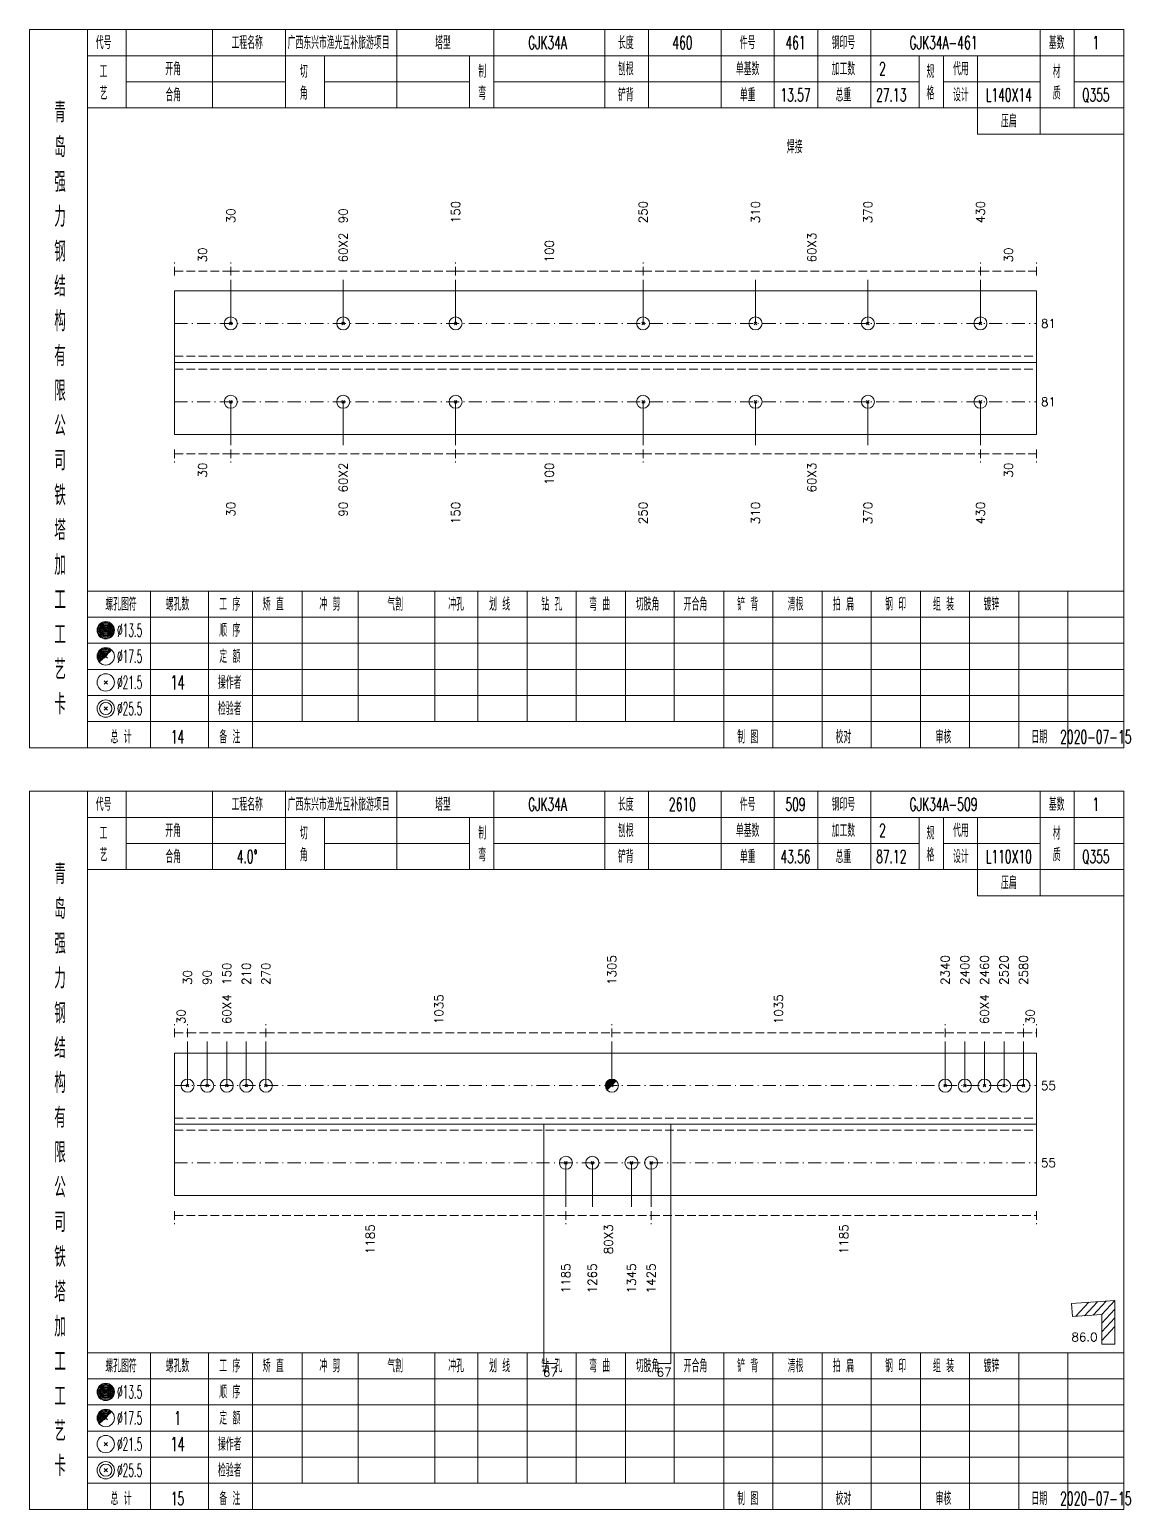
# Model space of a CAD drawing. Extents: x 0 to 2606, y -377 to 6479.
# Drawn here: x 1307 to 1559.9, y 4375 to 4715 of the extents above; entities that cross this region are included whole.
import ezdxf
from ezdxf.enums import TextEntityAlignment as Align

# ---------------------------------------------------------------- set-up
doc = ezdxf.new("R2010")
doc.units = 0
doc.header["$MEASUREMENT"] = 0
doc.linetypes.add('一点画线', pattern=[5.2, 3, -1, 0.2, -1])
doc.linetypes.add('虚线', pattern=[2.75, 2, -0.75])
doc.layers.get('0').update_dxf_attribs({"linetype": 'CONTINUOUS', "lineweight": 25})
for name, color, linetype, lineweight in [('1', 7, 'CONTINUOUS', 25), ('2', 7, 'CONTINUOUS', 25), ('4', 7, 'CONTINUOUS', 25)]:
    doc.layers.add(name, color=color, linetype=linetype, lineweight=lineweight)
doc.styles.get("Standard").update_dxf_attribs({"font": 'simplex.shx', "width": 0.7, "height": 3, "bigfont": 'gbhzfs.shx'})

msp = doc.modelspace()

# ---------------------------------------------------------------- linework, layer by layer
at = {"color": 8, "linetype": '虚线', "lineweight": 9}
for p, q in [((1340.3, 4658.5), (1340.3, 4661.5)), ((1353.22, 4658.5), (1353.22, 4661.5)), ((1353.22, 4658.5), (1353.22, 4661.5)), ((1404.9, 4658.5), (1404.9, 4661.5)), ((1404.9, 4658.5), (1404.9, 4661.5)), ((1447.96, 4658.5), (1447.96, 4661.5)), ((1447.96, 4658.5), (1447.96, 4661.5)), ((1525.48, 4658.5), (1525.48, 4661.5)), ((1525.48, 4658.5), (1525.48, 4661.5)), ((1538.4, 4658.5), (1538.4, 4661.5)), ((1340.3, 4659.5), (1353.22, 4659.5)), ((1353.22, 4659.5), (1404.9, 4659.5)), ((1404.9, 4659.5), (1447.96, 4659.5)), ((1447.96, 4659.5), (1525.48, 4659.5)), ((1525.48, 4659.5), (1538.4, 4659.5)), ((1340.3, 4618.5), (1340.3, 4615.5)), ((1340.3, 4617.5), (1353.22, 4617.5)), ((1353.22, 4618.5), (1353.22, 4615.5)), ((1353.22, 4618.5), (1353.22, 4615.5)), ((1353.22, 4617.5), (1404.9, 4617.5)), ((1404.9, 4618.5), (1404.9, 4615.5)), ((1404.9, 4618.5), (1404.9, 4615.5)), ((1404.9, 4617.5), (1447.96, 4617.5)), ((1447.96, 4618.5), (1447.96, 4615.5)), ((1447.96, 4618.5), (1447.96, 4615.5)), ((1447.96, 4617.5), (1525.48, 4617.5)), ((1525.48, 4618.5), (1525.48, 4615.5)), ((1525.48, 4618.5), (1525.48, 4615.5)), ((1525.48, 4617.5), (1538.4, 4617.5)), ((1538.4, 4618.5), (1538.4, 4615.5)), ((1340.3, 4483.5), (1340.3, 4486.5)), ((1343.3, 4483.5), (1343.3, 4486.5)), ((1343.3, 4483.5), (1343.3, 4486.5)), ((1361.3, 4483.5), (1361.3, 4486.5)), ((1361.3, 4483.5), (1361.3, 4486.5)), ((1440.81, 4483.5), (1440.81, 4486.5)), ((1440.81, 4483.5), (1440.81, 4486.5)), ((1517.4, 4483.5), (1517.4, 4486.5)), ((1517.4, 4483.5), (1517.4, 4486.5)), ((1535.4, 4483.5), (1535.4, 4486.5)), ((1535.4, 4483.5), (1535.4, 4486.5)), ((1538.4, 4483.5), (1538.4, 4486.5)), ((1340.3, 4484.5), (1343.3, 4484.5)), ((1343.3, 4484.5), (1361.3, 4484.5)), ((1361.3, 4484.5), (1440.81, 4484.5)), ((1440.81, 4484.5), (1517.4, 4484.5)), ((1517.4, 4484.5), (1535.4, 4484.5)), ((1535.4, 4484.5), (1538.4, 4484.5)), ((1340.3, 4443.5), (1340.3, 4440.5)), ((1340.3, 4442.5), (1430.24, 4442.5)), ((1430.24, 4443.5), (1430.24, 4440.5)), ((1430.24, 4443.5), (1430.24, 4440.5)), ((1430.24, 4442.5), (1449.81, 4442.5)), ((1449.81, 4443.5), (1449.81, 4440.5)), ((1449.81, 4443.5), (1449.81, 4440.5)), ((1449.81, 4442.5), (1538.4, 4442.5)), ((1538.4, 4443.5), (1538.4, 4440.5))]:
    msp.add_line(p, q, dxfattribs=at)
at = {"color": 7, "linetype": 'Continuous', "lineweight": 18}
for p, q in [((1340.3, 4655), (1340.3, 4622)), ((1340.3, 4655), (1538.4, 4655)), ((1538.4, 4655), (1538.4, 4622)), ((1340.3, 4638.5), (1538.4, 4638.5)), ((1340.3, 4479.86), (1340.3, 4447.14)), ((1340.3, 4479.86), (1538.4, 4479.86)), ((1538.4, 4479.86), (1538.4, 4447.14)), ((1340.3, 4463.5), (1538.4, 4463.5))]:
    msp.add_line(p, q, dxfattribs=at)
at = {"color": 7, "linetype": 'Continuous', "lineweight": 13}
for p, q in [((1353.22, 4647.5), (1353.22, 4657.5)), ((1379.06, 4647.5), (1379.06, 4657.5)), ((1404.9, 4647.5), (1404.9, 4657.5)), ((1447.96, 4647.5), (1447.96, 4657.5)), ((1473.8, 4647.5), (1473.8, 4657.5)), ((1499.64, 4647.5), (1499.64, 4657.5)), ((1525.48, 4647.5), (1525.48, 4657.5)), ((1352.92, 4647.2), (1353.52, 4647.8)), ((1353.52, 4647.2), (1352.92, 4647.8)), ((1378.76, 4647.2), (1379.36, 4647.8)), ((1379.36, 4647.2), (1378.76, 4647.8)), ((1404.6, 4647.2), (1405.2, 4647.8)), ((1405.2, 4647.2), (1404.6, 4647.8)), ((1447.66, 4647.2), (1448.26, 4647.8)), ((1448.26, 4647.2), (1447.66, 4647.8)), ((1473.5, 4647.2), (1474.1, 4647.8)), ((1474.1, 4647.2), (1473.5, 4647.8)), ((1499.34, 4647.2), (1499.94, 4647.8)), ((1499.94, 4647.2), (1499.34, 4647.8)), ((1525.18, 4647.2), (1525.78, 4647.8)), ((1525.78, 4647.2), (1525.18, 4647.8)), ((1353.22, 4629.5), (1353.22, 4619.5)), ((1379.06, 4629.5), (1379.06, 4619.5)), ((1404.9, 4629.5), (1404.9, 4619.5)), ((1447.96, 4629.5), (1447.96, 4619.5)), ((1473.8, 4629.5), (1473.8, 4619.5)), ((1499.64, 4629.5), (1499.64, 4619.5)), ((1525.48, 4629.5), (1525.48, 4619.5)), ((1343.3, 4472.36), (1343.3, 4482.5)), ((1347.8, 4472.36), (1347.8, 4482.5)), ((1352.3, 4472.36), (1352.3, 4482.5)), ((1356.8, 4472.36), (1356.8, 4482.5)), ((1361.3, 4472.36), (1361.3, 4482.5)), ((1440.81, 4472.36), (1440.81, 4482.5)), ((1517.4, 4472.36), (1517.4, 4482.5)), ((1521.9, 4472.36), (1521.9, 4482.5)), ((1526.4, 4472.36), (1526.4, 4482.5)), ((1530.9, 4472.36), (1530.9, 4482.5)), ((1535.4, 4472.36), (1535.4, 4482.5)), ((1343, 4472.06), (1343.6, 4472.66)), ((1343.6, 4472.06), (1343, 4472.66)), ((1347.5, 4472.06), (1348.1, 4472.66)), ((1348.1, 4472.06), (1347.5, 4472.66)), ((1352, 4472.06), (1352.6, 4472.66)), ((1352.6, 4472.06), (1352, 4472.66)), ((1356.5, 4472.06), (1357.1, 4472.66)), ((1357.1, 4472.06), (1356.5, 4472.66)), ((1361, 4472.06), (1361.6, 4472.66)), ((1361.6, 4472.06), (1361, 4472.66)), ((1517.1, 4472.06), (1517.7, 4472.66)), ((1517.7, 4472.06), (1517.1, 4472.66)), ((1521.6, 4472.06), (1522.2, 4472.66)), ((1522.2, 4472.06), (1521.6, 4472.66)), ((1526.1, 4472.06), (1526.7, 4472.66)), ((1526.7, 4472.06), (1526.1, 4472.66)), ((1530.6, 4472.06), (1531.2, 4472.66)), ((1531.2, 4472.06), (1530.6, 4472.66)), ((1535.1, 4472.06), (1535.7, 4472.66)), ((1535.7, 4472.06), (1535.1, 4472.66)), ((1430.24, 4454.64), (1430.24, 4444.5)), ((1436.31, 4454.64), (1436.31, 4444.5)), ((1445.31, 4454.64), (1445.31, 4444.5)), ((1449.81, 4454.64), (1449.81, 4444.5))]:
    msp.add_line(p, q, dxfattribs=at)
at = {"color": 3, "linetype": '一点画线', "lineweight": 13}
for p, q in [((1340.3, 4647.5), (1538.4, 4647.5)), ((1340.3, 4629.5), (1538.4, 4629.5)), ((1340.3, 4472.36), (1538.4, 4472.36)), ((1340.3, 4454.64), (1538.4, 4454.64))]:
    msp.add_line(p, q, dxfattribs=at)
at = {"color": 1, "linetype": '虚线', "lineweight": 18}
for p, q in [((1340.3, 4640), (1538.4, 4640)), ((1340.3, 4637), (1538.4, 4637)), ((1340.3, 4464.86), (1538.4, 4464.86)), ((1340.3, 4462.14), (1538.4, 4462.14))]:
    msp.add_line(p, q, dxfattribs=at)
at = {"color": 7, "linetype": 'Continuous', "lineweight": 0}
for p, q in [((1440.51, 4472.06), (1441.11, 4472.66)), ((1440.51, 4472.66), (1441.11, 4472.06))]:
    msp.add_line(p, q, dxfattribs=at)
at = {"color": 7, "linetype": 'Continuous', "lineweight": 13}
for centre in [(1353.22, 4647.5), (1379.06, 4647.5), (1404.9, 4647.5), (1447.96, 4647.5), (1473.8, 4647.5), (1499.64, 4647.5), (1525.48, 4647.5), (1343.3, 4472.36), (1347.8, 4472.36), (1352.3, 4472.36), (1356.8, 4472.36), (1361.3, 4472.36), (1440.81, 4472.36), (1517.4, 4472.36), (1521.9, 4472.36), (1526.4, 4472.36), (1530.9, 4472.36), (1535.4, 4472.36)]:
    msp.add_circle(centre, 1.5, dxfattribs=at)
for radius in [1.35, 1.2, 1.05, 0.9, 0.75, 0.6, 0.45, 0.3, 0.15]:
    msp.add_arc((1440.81, 4472.36), radius, 45, 225, dxfattribs=at)
at = {"layer": '1', "color": 7, "linetype": 'Continuous', "lineweight": 13}
for p, q in [((1352.92, 4629.2), (1353.52, 4629.8)), ((1353.52, 4629.2), (1352.92, 4629.8)), ((1378.76, 4629.2), (1379.36, 4629.8)), ((1379.36, 4629.2), (1378.76, 4629.8)), ((1404.6, 4629.2), (1405.2, 4629.8)), ((1405.2, 4629.2), (1404.6, 4629.8)), ((1447.66, 4629.2), (1448.26, 4629.8)), ((1448.26, 4629.2), (1447.66, 4629.8)), ((1473.5, 4629.2), (1474.1, 4629.8)), ((1474.1, 4629.2), (1473.5, 4629.8)), ((1499.34, 4629.2), (1499.94, 4629.8)), ((1499.94, 4629.2), (1499.34, 4629.8)), ((1525.18, 4629.2), (1525.78, 4629.8)), ((1525.78, 4629.2), (1525.18, 4629.8)), ((1429.94, 4454.34), (1430.54, 4454.94)), ((1430.54, 4454.34), (1429.94, 4454.94)), ((1436.01, 4454.34), (1436.61, 4454.94)), ((1436.61, 4454.34), (1436.01, 4454.94)), ((1445.01, 4454.34), (1445.61, 4454.94)), ((1445.61, 4454.34), (1445.01, 4454.94)), ((1449.51, 4454.34), (1450.11, 4454.94)), ((1450.11, 4454.34), (1449.51, 4454.94))]:
    msp.add_line(p, q, dxfattribs=at)
at = {"layer": '1', "color": 7, "linetype": 'Continuous', "lineweight": 18}
for p, q in [((1340.3, 4622), (1538.4, 4622)), ((1340.3, 4447.14), (1538.4, 4447.14))]:
    msp.add_line(p, q, dxfattribs=at)
at = {"layer": '1', "color": 7, "linetype": 'Continuous', "lineweight": 13}
for centre in [(1353.22, 4629.5), (1379.06, 4629.5), (1404.9, 4629.5), (1447.96, 4629.5), (1473.8, 4629.5), (1499.64, 4629.5), (1525.48, 4629.5), (1430.24, 4454.64), (1436.31, 4454.64), (1445.31, 4454.64), (1449.81, 4454.64)]:
    msp.add_circle(centre, 1.5, dxfattribs=at)
at = {"layer": '2', "color": 7, "linetype": 'Continuous', "lineweight": 13}
for p, q in [((1425.16, 4463.5), (1425.16, 4408.5)), ((1454.31, 4463.5), (1454.31, 4408.5)), ((1556.4, 4423), (1546.42, 4422.3)), ((1546.42, 4422.3), (1546.63, 4419.31)), ((1547.41, 4419.36), (1550.41, 4422.58)), ((1549.41, 4419.5), (1552.41, 4422.72)), ((1551.4, 4419.64), (1554.4, 4422.86)), ((1553.4, 4419.78), (1556.4, 4423)), ((1553.4, 4417.78), (1556.4, 4421)), ((1556.4, 4413), (1556.4, 4423)), ((1546.63, 4419.31), (1553.4, 4419.78)), ((1553.4, 4419.78), (1553.4, 4413)), ((1553.4, 4415.78), (1556.4, 4419)), ((1553.4, 4413.78), (1556.4, 4417)), ((1553.4, 4413), (1556.4, 4413)), ((1425.16, 4408.5), (1428.16, 4408.5)), ((1454.31, 4408.5), (1451.31, 4408.5))]:
    msp.add_line(p, q, dxfattribs=at)
at = {"layer": '4', "color": 1, "linetype": 'Continuous', "lineweight": 18}
for p, q in [((1320.3, 4550), (1320.3, 4715)), ((1329.2, 4697), (1329.2, 4715)), ((1349, 4697), (1349, 4715)), ((1365.8, 4697), (1365.8, 4715)), ((1391.4, 4697), (1391.4, 4715)), ((1413.7, 4697), (1413.7, 4715)), ((1439.2, 4697), (1439.2, 4715)), ((1449.2, 4697), (1449.2, 4715)), ((1465.9, 4697), (1465.9, 4715)), ((1478.1, 4697), (1478.1, 4715)), ((1488.1, 4697), (1488.1, 4715)), ((1500.3, 4697), (1500.3, 4715)), ((1539.2, 4691), (1539.2, 4715)), ((1547, 4697), (1547, 4715)), ((1320.3, 4709), (1558.4, 4709)), ((1374.8, 4697), (1374.8, 4709)), ((1408.1, 4697), (1408.1, 4709)), ((1511.4, 4697), (1511.4, 4709)), ((1517, 4697), (1517, 4709)), ((1524.8, 4691), (1524.8, 4709)), ((1329.2, 4703), (1365.8, 4703)), ((1374.8, 4703), (1408.1, 4703)), ((1413.7, 4703), (1511.4, 4703)), ((1517, 4703), (1539.2, 4703)), ((1547, 4703), (1558.4, 4703)), ((1320.3, 4697), (1558.4, 4697)), ((1524.8, 4691), (1558.4, 4691)), ((1320.3, 4586), (1558.4, 4586)), ((1334.8, 4550), (1334.8, 4586)), ((1348.1, 4550), (1348.1, 4586)), ((1358.2, 4550), (1358.2, 4586)), ((1369.6, 4556), (1369.6, 4586)), ((1382.5, 4556), (1382.5, 4586)), ((1400.1, 4556), (1400.1, 4586)), ((1410, 4556), (1410, 4586)), ((1421.3, 4556), (1421.3, 4586)), ((1432.6, 4556), (1432.6, 4586)), ((1443.9, 4556), (1443.9, 4586)), ((1455.1, 4556), (1455.1, 4586)), ((1466.5, 4556), (1466.5, 4586)), ((1477.8, 4556), (1477.8, 4586)), ((1489.1, 4556), (1489.1, 4586)), ((1500.4, 4556), (1500.4, 4586)), ((1511.7, 4556), (1511.7, 4586)), ((1523, 4556), (1523, 4586)), ((1534.3, 4556), (1534.3, 4586)), ((1545.6, 4556), (1545.6, 4586)), ((1320.3, 4580), (1558.4, 4580)), ((1320.3, 4574), (1558.4, 4574)), ((1320.3, 4568), (1558.4, 4568)), ((1320.3, 4562), (1558.4, 4562)), ((1320.3, 4556), (1558.4, 4556)), ((1466.5, 4550), (1466.5, 4556)), ((1477.8, 4550), (1477.8, 4556)), ((1489.1, 4550), (1489.1, 4556)), ((1500.4, 4550), (1500.4, 4556)), ((1511.7, 4550), (1511.7, 4556)), ((1523, 4550), (1523, 4556)), ((1534.3, 4550), (1534.3, 4556)), ((1545.6, 4550), (1545.6, 4556)), ((1320.3, 4375), (1320.3, 4540)), ((1329.2, 4522), (1329.2, 4540)), ((1349, 4522), (1349, 4540)), ((1365.8, 4522), (1365.8, 4540)), ((1391.4, 4522), (1391.4, 4540)), ((1413.7, 4522), (1413.7, 4540)), ((1439.2, 4522), (1439.2, 4540)), ((1449.2, 4522), (1449.2, 4540)), ((1465.9, 4522), (1465.9, 4540)), ((1478.1, 4522), (1478.1, 4540)), ((1488.1, 4522), (1488.1, 4540)), ((1500.3, 4522), (1500.3, 4540)), ((1539.2, 4516), (1539.2, 4540)), ((1547, 4522), (1547, 4540)), ((1320.3, 4534), (1558.4, 4534)), ((1374.8, 4522), (1374.8, 4534)), ((1408.1, 4522), (1408.1, 4534)), ((1511.4, 4522), (1511.4, 4534)), ((1517, 4522), (1517, 4534)), ((1524.8, 4516), (1524.8, 4534)), ((1329.2, 4528), (1365.8, 4528)), ((1374.8, 4528), (1408.1, 4528)), ((1413.7, 4528), (1511.4, 4528)), ((1517, 4528), (1539.2, 4528)), ((1547, 4528), (1558.4, 4528)), ((1320.3, 4522), (1558.4, 4522)), ((1524.8, 4516), (1558.4, 4516)), ((1320.3, 4411), (1558.4, 4411)), ((1334.8, 4375), (1334.8, 4411)), ((1348.1, 4375), (1348.1, 4411)), ((1358.2, 4375), (1358.2, 4411)), ((1369.6, 4381), (1369.6, 4411)), ((1382.5, 4381), (1382.5, 4411)), ((1400.1, 4381), (1400.1, 4411)), ((1410, 4381), (1410, 4411)), ((1421.3, 4381), (1421.3, 4411)), ((1432.6, 4381), (1432.6, 4411)), ((1443.9, 4381), (1443.9, 4411)), ((1455.1, 4381), (1455.1, 4411)), ((1466.5, 4381), (1466.5, 4411)), ((1477.8, 4381), (1477.8, 4411)), ((1489.1, 4381), (1489.1, 4411)), ((1500.4, 4381), (1500.4, 4411)), ((1511.7, 4381), (1511.7, 4411)), ((1523, 4381), (1523, 4411)), ((1534.3, 4381), (1534.3, 4411)), ((1545.6, 4381), (1545.6, 4411)), ((1320.3, 4405), (1558.4, 4405)), ((1320.3, 4399), (1558.4, 4399)), ((1320.3, 4393), (1558.4, 4393)), ((1320.3, 4387), (1558.4, 4387)), ((1320.3, 4381), (1558.4, 4381)), ((1466.5, 4375), (1466.5, 4381)), ((1477.8, 4375), (1477.8, 4381)), ((1489.1, 4375), (1489.1, 4381)), ((1500.4, 4375), (1500.4, 4381)), ((1511.7, 4375), (1511.7, 4381)), ((1523, 4375), (1523, 4381)), ((1534.3, 4375), (1534.3, 4381)), ((1545.6, 4375), (1545.6, 4381))]:
    msp.add_line(p, q, dxfattribs=at)
at = {"layer": '4', "color": 7, "linetype": 'Continuous', "lineweight": 13}
for p, q in [((1324.3, 4576.8), (1324.7, 4577.2)), ((1324.7, 4576.8), (1324.3, 4577.2)), ((1324.1, 4564.6), (1324.9, 4565.4)), ((1324.9, 4564.6), (1324.1, 4565.4)), ((1324.1, 4558.6), (1324.9, 4559.4)), ((1324.9, 4558.6), (1324.1, 4559.4)), ((1324.3, 4401.8), (1324.7, 4402.2)), ((1324.7, 4401.8), (1324.3, 4402.2)), ((1324.1, 4389.6), (1324.9, 4390.4)), ((1324.9, 4389.6), (1324.1, 4390.4)), ((1324.1, 4383.6), (1324.9, 4384.4)), ((1324.9, 4383.6), (1324.1, 4384.4))]:
    msp.add_line(p, q, dxfattribs=at)
at = {"layer": '4', "color": 7, "linetype": 'Continuous', "lineweight": 0}
for p, q in [((1324.1, 4570.6), (1324.9, 4571.4)), ((1324.1, 4571.4), (1324.9, 4570.6)), ((1324.1, 4395.6), (1324.9, 4396.4)), ((1324.1, 4396.4), (1324.9, 4395.6))]:
    msp.add_line(p, q, dxfattribs=at)
at = {"layer": '4', "color": 1, "linetype": 'Continuous', "lineweight": 18}
for points in [[(1307, 4715), (1307, 4550), (1558.4, 4550), (1558.4, 4715)], [(1307, 4540), (1307, 4375), (1558.4, 4375), (1558.4, 4540)]]:
    msp.add_lwpolyline(points, close=True, dxfattribs=at)
at = {"layer": '4', "color": 7, "linetype": 'Continuous', "lineweight": 13}
for centre, radius in [((1324.5, 4577), 2), ((1324.5, 4577), 1.8), ((1324.5, 4577), 1.6), ((1324.5, 4577), 1.4), ((1324.5, 4577), 1.2), ((1324.5, 4577), 1), ((1324.5, 4577), 0.8), ((1324.5, 4577), 0.6), ((1324.5, 4577), 0.4), ((1324.5, 4577), 0.2), ((1324.5, 4571), 2), ((1324.5, 4565), 2), ((1324.5, 4559), 2), ((1324.5, 4559), 1.4), ((1324.5, 4402), 2), ((1324.5, 4402), 1.8), ((1324.5, 4402), 1.6), ((1324.5, 4402), 1.4), ((1324.5, 4402), 1.2), ((1324.5, 4402), 1), ((1324.5, 4402), 0.8), ((1324.5, 4402), 0.6), ((1324.5, 4402), 0.4), ((1324.5, 4402), 0.2), ((1324.5, 4396), 2), ((1324.5, 4390), 2), ((1324.5, 4384), 2), ((1324.5, 4384), 1.4)]:
    msp.add_circle(centre, radius, dxfattribs=at)
for centre, radius in [((1324.5, 4571), 1.8), ((1324.5, 4571), 1.6), ((1324.5, 4571), 1.4), ((1324.5, 4571), 1.2), ((1324.5, 4571), 1), ((1324.5, 4571), 0.8), ((1324.5, 4571), 0.6), ((1324.5, 4571), 0.4), ((1324.5, 4571), 0.2), ((1324.5, 4396), 1.8), ((1324.5, 4396), 1.6), ((1324.5, 4396), 1.4), ((1324.5, 4396), 1.2), ((1324.5, 4396), 1), ((1324.5, 4396), 0.8), ((1324.5, 4396), 0.6), ((1324.5, 4396), 0.4), ((1324.5, 4396), 0.2)]:
    msp.add_arc(centre, radius, 45, 225, dxfattribs=at)

# ---------------------------------------------------------------- texts
at = {"color": 7, "linetype": 'Continuous', "lineweight": 13}
for s, p in [('150', (1404.9, 4670.5)), ('250', (1447.96, 4670.5)), ('310', (1473.8, 4670.5)), ('370', (1499.64, 4670.5)), ('430', (1525.48, 4670.5)), ('30', (1353.22, 4670.5)), ('90', (1379.06, 4670.5)), ('1305', (1440.81, 4495.5)), ('2340', (1517.4, 4495.5)), ('2400', (1521.9, 4495.5)), ('2460', (1526.4, 4495.5)), ('2520', (1530.9, 4495.5)), ('2580', (1535.4, 4495.5)), ('30', (1343.3, 4495.5)), ('90', (1347.8, 4495.5)), ('150', (1352.3, 4495.5)), ('210', (1356.8, 4495.5)), ('270', (1361.3, 4495.5))]:
    msp.add_text(s, height=2, rotation=90, dxfattribs=at).set_placement(p, align=Align.MIDDLE_LEFT)
at = {"color": 8, "linetype": 'Continuous', "lineweight": 9}
for s, p in [('60X2', (1379.06, 4661.5)), ('100', (1426.43, 4661.5)), ('60X3', (1486.72, 4661.5)), ('30', (1346.76, 4661.5)), ('30', (1531.94, 4661.5)), ('60X4', (1352.3, 4486.5)), ('1035', (1401.06, 4486.5)), ('1035', (1479.11, 4486.5)), ('60X4', (1526.4, 4486.5)), ('30', (1341.8, 4486.5)), ('30', (1536.9, 4486.5))]:
    msp.add_text(s, height=2, rotation=90, dxfattribs=at).set_placement(p, align=Align.MIDDLE_LEFT)
at = {"color": 7, "linetype": 'Continuous', "lineweight": 13}
for s, p in [('81', (1539.4, 4647.5)), ('81', (1539.4, 4629.5)), ('55', (1539.4, 4472.36)), ('55', (1539.4, 4454.64))]:
    msp.add_text(s, height=2, dxfattribs=at).set_placement(p, align=Align.MIDDLE_LEFT)
at = {"color": 8, "linetype": 'Continuous', "lineweight": 9}
for s, p in [('30', (1346.76, 4615.5)), ('60X2', (1379.06, 4615.5)), ('100', (1426.43, 4615.5)), ('60X3', (1486.72, 4615.5)), ('30', (1531.94, 4615.5)), ('1185', (1385.27, 4440.5)), ('80X3', (1440.03, 4440.5)), ('1185', (1494.11, 4440.5))]:
    msp.add_text(s, height=2, rotation=90, dxfattribs=at).set_placement(p, align=Align.MIDDLE_RIGHT)
at = {"layer": '1', "color": 7, "linetype": 'Continuous', "lineweight": 13}
for s, p in [('30', (1353.22, 4606.5)), ('90', (1379.06, 4606.5)), ('150', (1404.9, 4606.5)), ('250', (1447.96, 4606.5)), ('310', (1473.8, 4606.5)), ('370', (1499.64, 4606.5)), ('430', (1525.48, 4606.5)), ('1185', (1430.24, 4431.5)), ('1265', (1436.31, 4431.5)), ('1345', (1445.31, 4431.5)), ('1425', (1449.81, 4431.5))]:
    msp.add_text(s, height=2, rotation=90, dxfattribs=at).set_placement(p, align=Align.MIDDLE_RIGHT)
at = {"layer": '2', "color": 7, "linetype": 'Continuous', "lineweight": 13}
msp.add_text('86.0', height=2, dxfattribs=at).set_placement((1552.4, 4413), align=Align.BOTTOM_RIGHT)
for p in [(1426.66, 4407.5), (1452.81, 4407.5)]:
    msp.add_text('67', height=2, dxfattribs=at).set_placement(p, align=Align.TOP_CENTER)
at = {"layer": '4', "color": 1, "linetype": 'Continuous', "lineweight": 13}
for s, height, width, p in [('代号', 3, 0.6, (1324, 4712)), ('工程名称', 3, 0.6, (1357, 4712)), ('广西东兴市渔光互补旅游项目', 3, 0.6, (1378, 4712)), ('塔型', 3, 0.6, (1402, 4712)), ('GJK34A', 3, 0.6, (1426, 4712)), ('长度', 3, 0.6, (1444, 4712)), ('460', 3, 0.6, (1457, 4712)), ('件号', 3, 0.6, (1472, 4712)), ('461', 3, 0.6, (1483, 4712)), ('钢印号', 3, 0.6, (1494, 4712)), ('GJK34A-461', 3, 0.6, (1517, 4712)), ('基数', 3, 0.6, (1543, 4712)), ('1', 3, 0.6, (1552, 4712)), ('工', 3, 0.6, (1324, 4705.4)), ('开角', 3, 0.6, (1340, 4706)), ('切', 3, 0.6, (1370, 4705.4)), ('制', 3, 0.6, (1411, 4705.4)), ('刨根', 3, 0.6, (1444, 4706)), ('单基数', 3, 0.6, (1472, 4706)), ('加工数', 3, 0.6, (1494, 4706)), ('2', 3, 0.6, (1503, 4706)), ('规', 3, 0.6, (1514, 4705.4)), ('代用', 3, 0.6, (1521, 4706)), ('材', 3, 0.6, (1543, 4705.4)), ('艺', 3, 0.6, (1324, 4700.4)), ('角', 3, 0.6, (1370, 4700.4)), ('弯', 3, 0.6, (1411, 4700.4)), ('格', 3, 0.6, (1514, 4700.4)), ('合角', 3, 0.6, (1340, 4700)), ('铲背', 3, 0.6, (1444, 4700)), ('单重', 3, 0.6, (1472, 4700)), ('13.57', 3, 0.6, (1483, 4700)), ('总重', 3, 0.6, (1494, 4700)), ('27.13', 3, 0.6, (1505, 4700)), ('设计', 3, 0.6, (1521, 4700)), ('L140X14', 3, 0.6, (1532, 4700)), ('质', 3, 0.6, (1543, 4700.4)), ('Q355', 3, 0.6, (1552, 4700)), ('青', 4.6, 0.8, (1314, 4696)), ('压扁', 3, 0.6, (1532, 4694)), ('岛', 4.6, 0.8, (1314, 4688)), ('强', 4.6, 0.8, (1314, 4680)), ('力', 4.6, 0.8, (1314, 4672)), ('钢', 4.6, 0.8, (1314, 4664)), ('结', 4.6, 0.8, (1314, 4656)), ('构', 4.6, 0.8, (1314, 4648)), ('有', 4.6, 0.8, (1314, 4640)), ('限', 4.6, 0.8, (1314, 4632)), ('公', 4.6, 0.8, (1314, 4624)), ('司', 4.6, 0.8, (1314, 4616)), ('铁', 4.6, 0.8, (1314, 4608)), ('塔', 4.6, 0.8, (1314, 4600)), ('加', 4.6, 0.8, (1314, 4592)), ('工', 4.6, 0.8, (1314, 4584)), ('螺孔图符', 3, 0.6, (1328, 4583)), ('螺孔数', 3, 0.6, (1341, 4583)), ('工 序', 3, 0.6, (1353, 4583)), ('矫 直', 3, 0.6, (1363, 4583)), ('冲 剪', 3, 0.6, (1376, 4583)), ('气割', 3, 0.6, (1391, 4583)), ('冲孔', 3, 0.6, (1405, 4583)), ('划 线', 3, 0.6, (1415, 4583)), ('钻 孔', 3, 0.6, (1427, 4583)), ('弯 曲', 3, 0.6, (1438, 4583)), ('切肢角', 3, 0.6, (1449, 4583)), ('开合角', 3, 0.6, (1460, 4583)), ('铲 背', 3, 0.6, (1472, 4583)), ('清根', 3, 0.6, (1483, 4583)), ('拍 扁', 3, 0.6, (1494, 4583)), ('钢 印', 3, 0.6, (1506, 4583)), ('组 装', 3, 0.6, (1517, 4583)), ('镀锌', 3, 0.6, (1528, 4583)), ('工', 4.6, 0.8, (1314, 4576)), ('%%C13.5', 3, 0.5, (1330, 4577)), ('顺 序', 3, 0.6, (1353, 4577)), ('艺', 4.6, 0.8, (1314, 4568)), ('%%C17.5', 3, 0.5, (1330, 4571)), ('定 额', 3, 0.6, (1353, 4571)), ('%%C21.5', 3, 0.5, (1330, 4565)), ('14', 3.2, 0.6, (1341, 4565)), ('操作者', 3, 0.6, (1353, 4565)), ('卡', 4.6, 0.8, (1314, 4560)), ('%%C25.5', 3, 0.5, (1330, 4559)), ('检验者', 3, 0.6, (1353, 4559)), ('总 计', 3, 0.6, (1328, 4552.5)), ('14', 3, 0.6, (1341, 4552.5)), ('备 注', 3, 0.6, (1353, 4552.5)), ('制 图', 3, 0.6, (1472, 4552.5)), ('校对', 3, 0.6, (1494, 4552.5)), ('审核', 3, 0.6, (1517, 4552.5)), ('日期', 3, 0.6, (1539, 4552.5)), ('2020-07-15', 3, 0.6, (1552, 4552.5)), ('代号', 3, 0.6, (1324, 4537)), ('工程名称', 3, 0.6, (1357, 4537)), ('广西东兴市渔光互补旅游项目', 3, 0.6, (1378, 4537)), ('塔型', 3, 0.6, (1402, 4537)), ('GJK34A', 3, 0.6, (1426, 4537)), ('长度', 3, 0.6, (1444, 4537)), ('2610', 3, 0.6, (1457, 4537)), ('件号', 3, 0.6, (1472, 4537)), ('509', 3, 0.6, (1483, 4537)), ('钢印号', 3, 0.6, (1494, 4537)), ('GJK34A-509', 3, 0.6, (1517, 4537)), ('基数', 3, 0.6, (1543, 4537)), ('1', 3, 0.6, (1552, 4537)), ('开角', 3, 0.6, (1340, 4531)), ('刨根', 3, 0.6, (1444, 4531)), ('单基数', 3, 0.6, (1472, 4531)), ('加工数', 3, 0.6, (1494, 4531)), ('2', 3, 0.6, (1503, 4531)), ('代用', 3, 0.6, (1521, 4531)), ('材', 3, 0.6, (1543, 4530.4)), ('工', 3, 0.6, (1324, 4530.4)), ('切', 3, 0.6, (1370, 4530.4)), ('制', 3, 0.6, (1411, 4530.4)), ('规', 3, 0.6, (1514, 4530.4)), ('艺', 3, 0.6, (1324, 4525.4)), ('合角', 3, 0.6, (1340, 4525)), ('4.0%%d', 3, 0.6, (1357, 4525)), ('角', 3, 0.6, (1370, 4525.4)), ('弯', 3, 0.6, (1411, 4525.4)), ('铲背', 3, 0.6, (1444, 4525)), ('单重', 3, 0.6, (1472, 4525)), ('43.56', 3, 0.6, (1483, 4525)), ('总重', 3, 0.6, (1494, 4525)), ('87.12', 3, 0.6, (1505, 4525)), ('格', 3, 0.6, (1514, 4525.4)), ('设计', 3, 0.6, (1521, 4525)), ('L110X10', 3, 0.6, (1532, 4525)), ('质', 3, 0.6, (1543, 4525.4)), ('Q355', 3, 0.6, (1552, 4525)), ('青', 4.6, 0.8, (1314, 4521)), ('压扁', 3, 0.6, (1532, 4519)), ('岛', 4.6, 0.8, (1314, 4513)), ('强', 4.6, 0.8, (1314, 4505)), ('力', 4.6, 0.8, (1314, 4497)), ('钢', 4.6, 0.8, (1314, 4489)), ('结', 4.6, 0.8, (1314, 4481)), ('构', 4.6, 0.8, (1314, 4473)), ('有', 4.6, 0.8, (1314, 4465)), ('限', 4.6, 0.8, (1314, 4457)), ('公', 4.6, 0.8, (1314, 4449)), ('司', 4.6, 0.8, (1314, 4441)), ('铁', 4.6, 0.8, (1314, 4433)), ('塔', 4.6, 0.8, (1314, 4425)), ('加', 4.6, 0.8, (1314, 4417)), ('工', 4.6, 0.8, (1314, 4409)), ('螺孔图符', 3, 0.6, (1328, 4408)), ('螺孔数', 3, 0.6, (1341, 4408)), ('工 序', 3, 0.6, (1353, 4408)), ('矫 直', 3, 0.6, (1363, 4408)), ('冲 剪', 3, 0.6, (1376, 4408)), ('气割', 3, 0.6, (1391, 4408)), ('冲孔', 3, 0.6, (1405, 4408)), ('划 线', 3, 0.6, (1415, 4408)), ('钻 孔', 3, 0.6, (1427, 4408)), ('弯 曲', 3, 0.6, (1438, 4408)), ('切肢角', 3, 0.6, (1449, 4408)), ('开合角', 3, 0.6, (1460, 4408)), ('铲 背', 3, 0.6, (1472, 4408)), ('清根', 3, 0.6, (1483, 4408)), ('拍 扁', 3, 0.6, (1494, 4408)), ('钢 印', 3, 0.6, (1506, 4408)), ('组 装', 3, 0.6, (1517, 4408)), ('镀锌', 3, 0.6, (1528, 4408)), ('工', 4.6, 0.8, (1314, 4401)), ('%%C13.5', 3, 0.5, (1330, 4402)), ('顺 序', 3, 0.6, (1353, 4402)), ('%%C17.5', 3, 0.5, (1330, 4396)), ('1', 3.2, 0.6, (1341, 4396)), ('定 额', 3, 0.6, (1353, 4396)), ('艺', 4.6, 0.8, (1314, 4393)), ('%%C21.5', 3, 0.5, (1330, 4390)), ('14', 3.2, 0.6, (1341, 4390)), ('操作者', 3, 0.6, (1353, 4390)), ('卡', 4.6, 0.8, (1314, 4385)), ('%%C25.5', 3, 0.5, (1330, 4384)), ('检验者', 3, 0.6, (1353, 4384)), ('总 计', 3, 0.6, (1328, 4377.5)), ('备 注', 3, 0.6, (1353, 4377.5)), ('制 图', 3, 0.6, (1472, 4377.5)), ('校对', 3, 0.6, (1494, 4377.5)), ('审核', 3, 0.6, (1517, 4377.5)), ('日期', 3, 0.6, (1539, 4377.5)), ('15', 3, 0.6, (1341, 4377.5)), ('2020-07-15', 3, 0.6, (1552, 4377.5))]:
    msp.add_text(s, height=height, dxfattribs=dict(at, width=width)).set_placement(p, align=Align.MIDDLE_CENTER)
at = {"layer": '4', "color": 2, "linetype": 'Continuous', "lineweight": 13, "width": 0.6}
msp.add_text('焊接', height=3, dxfattribs=at).set_placement((1482.8, 4688.09), align=Align.MIDDLE_CENTER)

doc.saveas('drawing.dxf')
